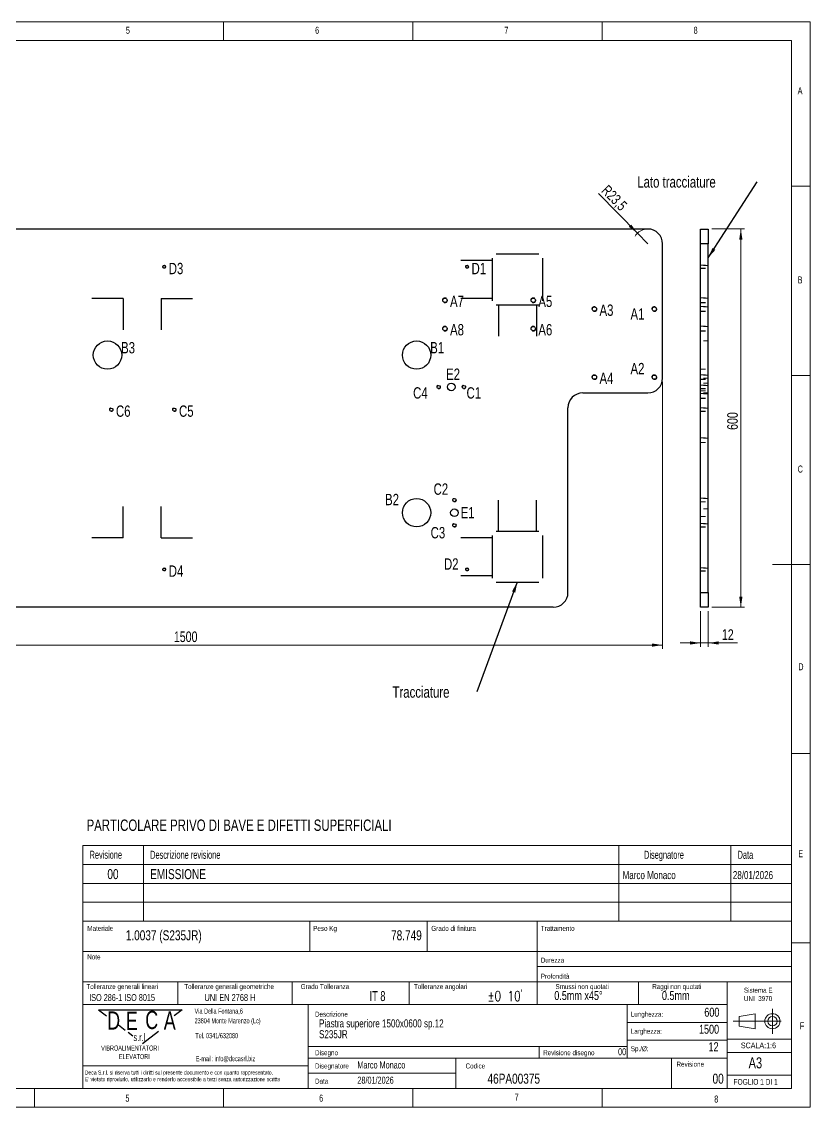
# Model space of a CAD drawing. Header units: millimetres. Extents: x 30 to 2490, y 30 to 1752.
# Drawn here: x 1240 to 2490, y 30 to 1752 of the extents above; entities that cross this region are included whole.
import ezdxf

# ---------------------------------------------------------------- set-up
doc = ezdxf.new("R2010")
doc.units = ezdxf.units.MM
doc.header["$LTSCALE"] = 6
doc.linetypes.add('CENTERX2', pattern=[20.32, 12.7, -2.54, 2.54, -2.54])
doc.linetypes.add('HIDDEN', pattern=[1.905, 1.27, -0.635])
doc.layers.add('FORMAT', color=7, linetype='Continuous')
doc.layers.add('TESTO', color=179, linetype='Continuous')
doc.styles.add('SLDTEXTSTYLE0', font='TXT', dxfattribs={"width": 0.75})
doc.styles.add('SLDTEXTSTYLE1', font='TXT', dxfattribs={"width": 0.75, "bigfont": 'bigfont'})
doc.styles.add('SLDTEXTSTYLE2', font='TXT', dxfattribs={"width": 0.6875})
doc.styles.add('SLDTEXTSTYLE3', font='TXT', dxfattribs={"width": 0.732984})
doc.styles.add('SLDTEXTSTYLE4', font='TXT', dxfattribs={"width": 0.643617})
doc.styles.add('SLDTEXTSTYLE5', font='TXT', dxfattribs={"width": 0.692308})
doc.styles.add('SLDTEXTSTYLE6', font='TXT', dxfattribs={"width": 0.605})
doc.dimstyles.new('SLDDIMSTYLE0', dxfattribs={"dimtxt": 16.8, "dimasz": 16.8, "dimexe": 0, "dimexo": 0.0625, "dimgap": 4.2, "dimtad": 1, "dimrnd": 1e-09, "dimzin": 12, "dimdsep": 46, "dimtxsty": 'SLDTEXTSTYLE0', "dimsah": 1, "dimcen": 0.09, "dimadec": 0, "dimazin": 3, "dimtfac": 1, "dimtofl": 0, "dimtmove": 0, "dimatfit": 3, "dimfxl": 1, "dimfrac": 2, "dimtolj": 1, "dimtzin": 12, "dimarcsym": 0})
doc.dimstyles.new('SLDDIMSTYLE1', dxfattribs={"dimtxt": 16.8, "dimasz": 16.8, "dimexe": 0, "dimexo": 0.0625, "dimgap": 4.2, "dimtad": 1, "dimdec": 1, "dimrnd": 1e-09, "dimzin": 12, "dimdsep": 46, "dimtxsty": 'SLDTEXTSTYLE0', "dimsah": 1, "dimcen": 0, "dimadec": 0, "dimazin": 3, "dimtfac": 1, "dimtdec": 1, "dimtofl": 0, "dimtmove": 0, "dimatfit": 3, "dimfxl": 1, "dimfrac": 2, "dimtolj": 1, "dimtzin": 12, "dimarcsym": 0})
doc.dimstyles.new('SLDDIMSTYLE2', dxfattribs={"dimtxt": 0.18, "dimasz": 16.8, "dimexe": 0, "dimexo": 0.0625, "dimgap": 0, "dimtad": 0, "dimtih": 1, "dimtoh": 1, "dimdec": 0, "dimrnd": 1e-09, "dimzin": 0, "dimdsep": 46, "dimtxsty": 'Standard', "dimsah": 1, "dimcen": 0.09, "dimadec": 0, "dimazin": 0, "dimtfac": 16.8, "dimtdec": 0, "dimtofl": 0, "dimtmove": 0, "dimatfit": 3, "dimfxl": 1, "dimfrac": 2, "dimtolj": 1, "dimtzin": 0, "dimarcsym": 0})
doc.dimstyles.new('SLDDIMSTYLE3', dxfattribs={"dimtxt": 16.8, "dimasz": 16.8, "dimexe": 0, "dimexo": 0.0625, "dimgap": 4.2, "dimtad": 1, "dimrnd": 1e-09, "dimzin": 12, "dimdsep": 46, "dimtxsty": 'SLDTEXTSTYLE0', "dimsah": 1, "dimcen": 0.09, "dimadec": 0, "dimazin": 3, "dimtfac": 1, "dimtmove": 0, "dimatfit": 0, "dimfxl": 1, "dimfrac": 2, "dimtolj": 1, "dimtzin": 12, "dimarcsym": 0})

# ---------------------------------------------------------------- blocks, each defined once
blk = doc.blocks.new('SW_NOTE_0')
at = {"color": 0, "linetype": 'Continuous', "lineweight": 0, "insert": (0, 232), "char_height": 180, "attachment_point": 1, "style": 'SLDTEXTSTYLE0'}
blk.add_mtext('PARTICOLARE PRIVO DI BAVE E DIFETTI SUPERFICIALI', dxfattribs=at)
blk = doc.blocks.new('Particolare privo di bave e dif.sup.')
at = {"color": 7, "linetype": 'Continuous', "lineweight": 0}
blk.add_blockref('SW_NOTE_0', (16, -12), dxfattribs=at)
blk = doc.blocks.new('_D')
at = {"color": 7, "linetype": 'Continuous', "lineweight": 0}
for p, q in [((2255.9, 1180.6), (2255.9, 757.2)), ((755.9, 840.6), (755.9, 757.2)), ((755.9, 763.2), (2255.9, 763.2))]:
    blk.add_line(p, q, dxfattribs=at)
at = {"color": 7, "linetype": 'Continuous', "lineweight": 18}
for points in [[(755.9, 763.2), (772.7, 760.6), (772.7, 765.7)], [(2255.9, 763.2), (2239.1, 765.7), (2239.1, 760.6)]]:
    blk.add_solid(points, dxfattribs=at)
at = {"color": 7, "linetype": 'Continuous', "lineweight": 18, "insert": (1481.1, 784.8), "char_height": 16.8, "attachment_point": 1, "style": 'SLDTEXTSTYLE0'}
blk.add_mtext('1500', dxfattribs=at)
blk = doc.blocks.new('_D_1')
at = {"color": 7, "linetype": 'Continuous', "lineweight": 0}
for q in [(2154.4, 1479.5), (2232.4, 1399.7)]:
    blk.add_line((2216, 1416.5), q, dxfattribs=at)
at = {"color": 7, "linetype": 'Continuous', "lineweight": 18}
blk.add_arc((2232.4, 1399.7), 23.5, 104.3403, 148.6592, dxfattribs=at)
blk.add_solid([(2216, 1416.5), (2206.1, 1430.3), (2202.4, 1426.7)], dxfattribs=at)
at = {"color": 7, "linetype": 'Continuous', "lineweight": 18, "insert": (2169.8, 1494.6), "char_height": 16.8, "attachment_point": 1, "rotation": 314.3189, "style": 'SLDTEXTSTYLE0'}
blk.add_mtext('R23,5', dxfattribs=at)
blk = doc.blocks.new('SW_NOTE_0_1')
at = {"color": 0, "linetype": 'Continuous', "lineweight": 0, "insert": (-133.9, 8.8), "char_height": 18, "attachment_point": 1, "style": 'SLDTEXTSTYLE0'}
blk.add_mtext('Tracciature', dxfattribs=at)
blk = doc.blocks.new('_D_2')
at = {"color": 7, "linetype": 'Continuous', "lineweight": 0}
for p, q in [((2316.2, 817.2), (2316.2, 760.5)), ((2328.2, 817.2), (2328.2, 760.5)), ((2316.2, 766.5), (2283.9, 766.5)), ((2328.2, 766.5), (2316.2, 766.5)), ((2328.2, 766.5), (2374.7, 766.5))]:
    blk.add_line(p, q, dxfattribs=at)
at = {"color": 7, "linetype": 'Continuous', "lineweight": 18}
for points in [[(2316.2, 766.5), (2299.4, 769.1), (2299.4, 764)], [(2328.2, 766.5), (2345, 764), (2345, 769.1)]]:
    blk.add_solid(points, dxfattribs=at)
at = {"color": 7, "linetype": 'Continuous', "lineweight": 18, "insert": (2349.9, 788.2), "char_height": 16.8, "attachment_point": 1, "style": 'SLDTEXTSTYLE0'}
blk.add_mtext('12', dxfattribs=at)
blk = doc.blocks.new('_D_3')
at = {"color": 7, "linetype": 'Continuous', "lineweight": 0}
for p, q in [((2334.2, 1423.2), (2385.9, 1423.2)), ((2379.9, 1423.2), (2379.9, 823.2)), ((2334.2, 823.2), (2385.9, 823.2))]:
    blk.add_line(p, q, dxfattribs=at)
at = {"color": 7, "linetype": 'Continuous', "lineweight": 18}
for points in [[(2379.9, 1423.2), (2377.3, 1406.4), (2382.5, 1406.4)], [(2379.9, 823.2), (2382.5, 840), (2377.3, 840)]]:
    blk.add_solid(points, dxfattribs=at)
at = {"color": 7, "linetype": 'Continuous', "lineweight": 18, "insert": (2358.3, 1104.5), "char_height": 16.8, "attachment_point": 1, "rotation": 90, "style": 'SLDTEXTSTYLE0'}
blk.add_mtext('600', dxfattribs=at)
blk = doc.blocks.new('SW_NOTE_0_2')
at = {"color": 0, "linetype": 'Continuous', "lineweight": 0, "insert": (-190.3, 8.7), "char_height": 18, "attachment_point": 1, "style": 'SLDTEXTSTYLE0'}
blk.add_mtext('Lato tracciature', dxfattribs=at)

msp = doc.modelspace()

# ---------------------------------------------------------------- linework, layer by layer
at = {"color": 7, "linetype": 'Continuous', "lineweight": 18}
for p, q in [((2490, 1752), (30, 1752)), ((1560, 1722), (1560, 1752)), ((1860, 1752), (1860, 1722)), ((2160, 1722), (2160, 1752)), ((2490, 30), (2490, 1752)), ((2460, 1722), (60, 1722)), ((2460, 1722), (2460, 60)), ((2490, 1491), (2460, 1491)), ((2460, 1191), (2490, 1191)), ((2490, 891), (2430, 891)), ((2460, 591), (2490, 591)), ((2459.999, 445.199), (1336.799, 445.199)), ((1336.799, 415.199), (1336.799, 445.199)), ((1336.799, 445.199), (2459.999, 445.199)), ((1432.799, 415.199), (1432.799, 445.199)), ((2186.47, 415.199), (2186.47, 445.199)), ((2363.999, 415.199), (2363.999, 445.199)), ((2459.999, 415.199), (2459.999, 445.199)), ((2459.999, 415.199), (2459.999, 445.199)), ((2459.999, 59.999), (2459.999, 445.164)), ((1336.799, 415.199), (2459.999, 415.199)), ((1336.799, 415.199), (1336.799, 325.199)), ((1432.799, 415.199), (1432.799, 325.199)), ((2186.47, 415.199), (2186.47, 325.199)), ((2363.999, 415.199), (2363.999, 325.199)), ((2459.999, 415.199), (2459.999, 325.199)), ((2459.999, 415.199), (2459.999, 325.199)), ((1336.799, 385.199), (2459.999, 385.199)), ((1336.799, 355.199), (2459.999, 355.199)), ((1336.799, 325.199), (2459.999, 325.199)), ((1336.814, 325.145), (1336.814, 59.945)), ((1336.814, 325.145), (2460.015, 325.145)), ((1696.814, 325.145), (1696.814, 277.145)), ((1882.814, 325.145), (1882.814, 277.145)), ((2056.814, 277.145), (2056.814, 325.145)), ((2459.999, 325.199), (2459.999, 59.999)), ((2460.015, 325.145), (2460.015, 59.945)), ((1336.814, 277.145), (2460.015, 277.145)), ((2056.814, 277.145), (2056.814, 229.14)), ((2460, 291), (2490, 291)), ((2056.814, 253.145), (2460.015, 253.145)), ((1336.814, 229.14), (2460.015, 229.14)), ((1487.213, 229.14), (1487.213, 193.145)), ((1668.398, 229.14), (1668.398, 193.145)), ((1854.278, 229.14), (1854.278, 193.145)), ((2056.912, 229.14), (2056.912, 193.145)), ((2217.683, 229.14), (2217.683, 193.145)), ((2358.014, 229.14), (2358.014, 59.945)), ((1336.814, 193.145), (1693.814, 193.145)), ((1693.814, 193.145), (1693.814, 59.945)), ((1693.814, 193.145), (2358.014, 193.145)), ((2199.799, 193.145), (2199.799, 164.745)), ((2402.864, 178.314), (2377.339, 173.814)), ((2377.339, 173.814), (2377.339, 158.814)), ((2402.864, 178.314), (2402.742, 154.314)), ((2199.799, 164.745), (2199.799, 136.345)), ((2199.799, 164.745), (2358.014, 164.745)), ((2402.742, 154.314), (2377.339, 158.814)), ((2358.014, 137.945), (2460.015, 137.945)), ((2358.015, 137.945), (2460.015, 137.945)), ((2358.015, 137.945), (2358.015, 59.945)), ((1693.814, 126.545), (2199.799, 126.545)), ((2060.394, 126.545), (2060.394, 107.945)), ((2199.799, 136.345), (2199.799, 107.945)), ((2199.799, 136.345), (2358.014, 136.345)), ((1693.814, 107.945), (2358.014, 107.945)), ((1927.939, 107.945), (1927.939, 59.945)), ((2269.851, 107.945), (2269.851, 59.945)), ((2358.015, 116.945), (2460.015, 116.945)), ((1336.814, 95.945), (1694.207, 95.945)), ((1927.939, 83.945), (1693.814, 83.945)), ((2358.015, 80.945), (2460.015, 80.945)), ((60, 60), (2460, 60)), ((1260, 30), (1260, 60)), ((1336.797, 59.999), (2459.999, 59.999)), ((1336.799, 59.999), (2459.999, 59.999)), ((1336.814, 59.945), (2460.015, 59.945)), ((1336.815, 59.945), (2460.015, 59.945)), ((1560, 30), (1560, 60)), ((1860, 30), (1860, 60)), ((2160, 30), (2160, 60)), ((30, 30), (2490, 30)), ((1336.8, 30), (1366.8, 30))]:
    msp.add_line(p, q, dxfattribs=at)
at = {"color": 7, "linetype": 'Continuous', "lineweight": 25}
for p, q in [((2232.41, 1423.159), (779.35, 1423.159)), ((2316.179, 1423.159), (2328.179, 1423.159)), ((2316.179, 1399.689), (2316.179, 1423.159)), ((2328.179, 1423.159), (2328.179, 1399.689)), ((2255.88, 1186.629), (2255.88, 1399.689)), ((2328.179, 1399.689), (2316.179, 1399.689)), ((2316.179, 846.629), (2316.179, 1399.689)), ((2328.179, 846.629), (2328.179, 1399.689)), ((2129.35, 1163.159), (2232.41, 1163.159)), ((2105.88, 846.629), (2105.88, 1139.689)), ((2316.179, 846.629), (2328.179, 846.629)), ((2316.179, 823.159), (2316.179, 846.629)), ((2328.179, 846.629), (2328.179, 823.159)), ((2082.41, 823.159), (779.35, 823.159)), ((2328.179, 823.159), (2316.179, 823.159))]:
    msp.add_line(p, q, dxfattribs=at)
at = {"color": 7, "linetype": 'HIDDEN', "lineweight": 18}
for p, q in [((2316.179, 1399.689), (2328.179, 1399.689)), ((2316.179, 1365.659), (2328.179, 1365.659)), ((2316.179, 1365.659), (2328.179, 1365.659)), ((2328.179, 1365.259), (2316.179, 1365.259)), ((2316.179, 1361.059), (2328.179, 1361.059)), ((2316.179, 1360.659), (2328.179, 1360.659)), ((2316.179, 1360.659), (2328.179, 1360.659)), ((2316.179, 1314.059), (2328.179, 1314.059)), ((2316.179, 1314.059), (2328.179, 1314.059)), ((2328.179, 1313.559), (2316.179, 1313.559)), ((2316.179, 1306.759), (2328.179, 1306.759)), ((2316.179, 1306.259), (2328.179, 1306.259)), ((2316.179, 1306.259), (2328.179, 1306.259)), ((2316.179, 1300.059), (2328.179, 1300.059)), ((2316.179, 1300.059), (2328.179, 1300.059)), ((2328.179, 1299.559), (2316.179, 1299.559)), ((2316.179, 1292.759), (2328.179, 1292.759)), ((2316.179, 1292.259), (2328.179, 1292.259)), ((2316.179, 1292.259), (2328.179, 1292.259)), ((2316.179, 1269.059), (2328.179, 1269.059)), ((2316.179, 1269.059), (2328.179, 1269.059)), ((2328.179, 1268.559), (2316.179, 1268.559)), ((2316.179, 1261.759), (2328.179, 1261.759)), ((2316.179, 1261.259), (2328.179, 1261.259)), ((2316.179, 1261.259), (2328.179, 1261.259)), ((2328.179, 1245.659), (2316.179, 1245.659)), ((2316.179, 1200.659), (2328.179, 1200.659)), ((2316.179, 1192.059), (2328.179, 1192.059)), ((2316.179, 1192.059), (2328.179, 1192.059)), ((2328.179, 1191.559), (2316.179, 1191.559)), ((2328.179, 1186.629), (2316.179, 1186.629)), ((2316.179, 1184.759), (2328.179, 1184.759)), ((2316.179, 1184.259), (2328.179, 1184.259)), ((2316.179, 1184.259), (2328.179, 1184.259)), ((2328.179, 1178.659), (2316.179, 1178.659)), ((2316.179, 1175.659), (2328.179, 1175.659)), ((2316.179, 1175.659), (2328.179, 1175.659)), ((2328.179, 1175.159), (2316.179, 1175.159)), ((2316.179, 1170.159), (2328.179, 1170.159)), ((2316.179, 1169.659), (2328.179, 1169.659)), ((2316.179, 1169.659), (2328.179, 1169.659)), ((2316.179, 1166.659), (2328.179, 1166.659)), ((2328.179, 1163.159), (2316.179, 1163.159)), ((2316.179, 1162.059), (2328.179, 1162.059)), ((2316.179, 1162.059), (2328.179, 1162.059)), ((2328.179, 1161.559), (2316.179, 1161.559)), ((2316.179, 1154.759), (2328.179, 1154.759)), ((2316.179, 1154.259), (2328.179, 1154.259)), ((2316.179, 1154.259), (2328.179, 1154.259)), ((2316.179, 1139.689), (2328.179, 1139.689)), ((2316.179, 1139.659), (2328.179, 1139.659)), ((2316.179, 1139.659), (2328.179, 1139.659)), ((2328.179, 1139.159), (2316.179, 1139.159)), ((2316.179, 1134.159), (2328.179, 1134.159)), ((2316.179, 1133.659), (2328.179, 1133.659)), ((2316.179, 1133.659), (2328.179, 1133.659)), ((2316.179, 1092.059), (2328.179, 1092.059)), ((2316.179, 1092.059), (2328.179, 1092.059)), ((2328.179, 1091.559), (2316.179, 1091.559)), ((2316.179, 1084.759), (2328.179, 1084.759)), ((2316.179, 1084.259), (2328.179, 1084.259)), ((2316.179, 1084.259), (2328.179, 1084.259)), ((2316.179, 996.159), (2328.179, 996.159)), ((2328.179, 995.659), (2316.179, 995.659)), ((2316.179, 990.659), (2328.179, 990.659)), ((2316.179, 990.159), (2328.179, 990.159)), ((2328.179, 979.159), (2316.179, 979.159)), ((2316.179, 967.159), (2328.179, 967.159)), ((2316.179, 956.159), (2328.179, 956.159)), ((2328.179, 955.659), (2316.179, 955.659)), ((2316.179, 950.659), (2328.179, 950.659)), ((2316.179, 950.159), (2328.179, 950.159)), ((2316.179, 885.659), (2328.179, 885.659)), ((2316.179, 885.659), (2328.179, 885.659)), ((2328.179, 885.259), (2316.179, 885.259)), ((2316.179, 881.059), (2328.179, 881.059)), ((2316.179, 880.659), (2328.179, 880.659)), ((2316.179, 880.659), (2328.179, 880.659)), ((2328.179, 846.629), (2316.179, 846.629))]:
    msp.add_line(p, q, dxfattribs=at)
at = {"color": 7, "linetype": 'Continuous'}
for p, q in [((2059.88, 1383.159), (1991.88, 1383.159)), ((1985.88, 1373.159), (1935.88, 1373.159)), ((1985.88, 1377.159), (1985.88, 1309.159)), ((2065.88, 1309.159), (2065.88, 1377.159)), ((1400.88, 1313.159), (1350.88, 1313.159)), ((1400.88, 1313.159), (1400.88, 1263.159)), ((1460.88, 1313.159), (1510.88, 1313.159)), ((1460.88, 1313.159), (1460.88, 1263.159)), ((1985.88, 1313.159), (1935.88, 1313.159)), ((1991.88, 1303.159), (2059.88, 1303.159)), ((1995.88, 1303.159), (1995.88, 1253.159)), ((2055.88, 1303.159), (2055.88, 1253.159)), ((1400.88, 933.159), (1400.88, 983.159)), ((1460.88, 933.159), (1460.88, 983.159)), ((1995.88, 943.159), (1995.88, 993.159)), ((2055.88, 943.159), (2055.88, 993.159)), ((1400.88, 933.159), (1350.88, 933.159)), ((1460.88, 933.159), (1510.88, 933.159)), ((1985.88, 933.159), (1935.88, 933.159)), ((1985.88, 937.159), (1985.88, 869.159)), ((2059.88, 943.159), (1991.88, 943.159)), ((2065.88, 869.159), (2065.88, 937.159)), ((1985.88, 873.159), (1935.88, 873.159)), ((1991.88, 863.159), (2059.88, 863.159))]:
    msp.add_line(p, q, dxfattribs=at)
at = {"color": 7, "linetype": 'CENTERX2', "lineweight": 18}
for p, q in [((2429.976, 185.998), (2429.976, 146.429)), ((2367.618, 166.486), (2448.604, 166.486))]:
    msp.add_line(p, q, dxfattribs=at)
at = {"color": 7, "linetype": 'Continuous', "lineweight": 25}
for centre, radius in [((1465.88, 1363.159), 2.1), ((1945.88, 1363.159), 2.1), ((1910.88, 1310.159), 3.4), ((2050.88, 1310.159), 3.4), ((2147.795, 1296.159), 3.4), ((2242.795, 1296.159), 3.4), ((1910.88, 1265.159), 3.4), ((2050.88, 1265.159), 3.4), ((1375.88, 1223.159), 22.5), ((1865.88, 1223.159), 22.5), ((2147.795, 1188.159), 3.4), ((2242.795, 1188.159), 3.4), ((1900.88, 1172.659), 2.5), ((1920.88, 1172.659), 6), ((1940.88, 1172.659), 2.5), ((1381.88, 1136.659), 2.5), ((1481.88, 1136.659), 2.5), ((1865.88, 973.159), 22.5), ((1925.88, 993.159), 2.5), ((1925.88, 973.159), 6), ((1925.88, 953.159), 2.5), ((1465.88, 883.159), 2.1), ((1945.88, 883.159), 2.1)]:
    msp.add_circle(centre, radius, dxfattribs=at)
at = {"color": 7, "linetype": 'Continuous', "lineweight": 18}
for radius in [12, 7.5]:
    msp.add_circle((2429.976, 166.486), radius, dxfattribs=at)
at = {"color": 7, "linetype": 'Continuous', "lineweight": 25}
for centre, start, end in [((2232.41, 1399.689), 0, 90), ((2232.41, 1186.629), 270, 0), ((2129.35, 1139.689), 90, 180), ((2082.41, 846.629), 270, 0)]:
    msp.add_arc(centre, 23.47, start, end, dxfattribs=at)
at = {"color": 7, "linetype": 'Continuous', "lineweight": 18}
for centre in [(1465.88, 1363.159), (1945.88, 1363.159), (1465.88, 883.159), (1945.88, 883.159)]:
    msp.add_arc(centre, 2.5, 255, 195, dxfattribs=at)
at = {"color": 7, "linetype": 'HIDDEN', "lineweight": 18}
for centre, radius in [((1910.88, 1310.159), 3.9), ((2050.88, 1310.159), 3.9), ((2147.795, 1296.159), 3.9), ((2242.795, 1296.159), 3.9), ((1910.88, 1265.159), 3.9), ((2050.88, 1265.159), 3.9), ((2147.795, 1188.159), 3.9), ((2242.795, 1188.159), 3.9), ((1900.88, 1172.659), 3), ((1940.88, 1172.659), 3), ((1381.88, 1136.659), 3), ((1481.88, 1136.659), 3), ((1925.88, 993.159), 3), ((1925.88, 953.159), 3)]:
    msp.add_arc(centre, radius, 255, 195, dxfattribs=at)
at = {"layer": 'TESTO'}
for p, q in [((1361.723, 184.793), (1494.149, 184.793)), ((1361.723, 184.793), (1374.181, 175.222)), ((1494.149, 184.793), (1481.582, 175.138)), ((1393.1, 160.689), (1403.942, 152.359)), ((1408.528, 148.908), (1415.856, 143.173)), ((1456.513, 150.095), (1431.327, 130.747))]:
    msp.add_line(p, q, dxfattribs=at)

# ---------------------------------------------------------------- block references
at = {"color": 7, "linetype": 'Continuous', "lineweight": 0}
for name, p in [('SW_NOTE_0_2', (2406.025, 1498.138)), ('SW_NOTE_0_1', (1961.65, 688.888))]:
    msp.add_blockref(name, p, dxfattribs=at)
at = {"color": 7, "linetype": 'Continuous', "xscale": 0.1, "yscale": 0.1, "zscale": 0.1}
msp.add_blockref('Particolare privo di bave e dif.sup.', (1341.188, 464.46), dxfattribs=at)

# ---------------------------------------------------------------- texts
at = {"color": 7, "linetype": 'Continuous', "lineweight": 0}
for s, insert, char_height, attachment_point, style in [('5', (1405, 1744.008), 11.113, 1, 'SLDTEXTSTYLE0'), ('6', (1705, 1744.008), 11.113, 1, 'SLDTEXTSTYLE0'), ('7', (2005, 1744.008), 11.113, 1, 'SLDTEXTSTYLE0'), ('8', (2305, 1744.008), 11.113, 1, 'SLDTEXTSTYLE0'), ('A', (2470, 1648.008), 11.113, 1, 'SLDTEXTSTYLE0'), ('D3', (1473.022, 1369.504), 18, 1, 'SLDTEXTSTYLE0'), ('D1', (1953.022, 1369.504), 18, 1, 'SLDTEXTSTYLE0'), ('B', (2470, 1348.008), 11.113, 1, 'SLDTEXTSTYLE0'), ('A7', (1918.941, 1317.424), 18, 1, 'SLDTEXTSTYLE0'), ('A5', (2058.941, 1317.424), 18, 1, 'SLDTEXTSTYLE0'), ('A3', (2155.856, 1303.424), 18, 1, 'SLDTEXTSTYLE0'), ('A1', (2204.986, 1297.308), 18, 1, 'SLDTEXTSTYLE0'), ('A8', (1918.941, 1272.424), 18, 1, 'SLDTEXTSTYLE0'), ('A6', (2058.941, 1272.424), 18, 1, 'SLDTEXTSTYLE0'), ('B3', (1397.447, 1243.929), 18, 1, 'SLDTEXTSTYLE0'), ('B1', (1887.447, 1243.929), 18, 1, 'SLDTEXTSTYLE0'), ('A2', (2204.986, 1210.714), 18, 1, 'SLDTEXTSTYLE0'), ('E2', (1912.641, 1201.844), 18, 1, 'SLDTEXTSTYLE0'), ('A4', (2155.856, 1195.424), 18, 1, 'SLDTEXTSTYLE0'), ('C4', (1860.367, 1172.161), 18, 1, 'SLDTEXTSTYLE0'), ('C1', (1945.066, 1172.161), 18, 1, 'SLDTEXTSTYLE0'), ('C6', (1389.305, 1143.287), 18, 1, 'SLDTEXTSTYLE0'), ('C5', (1489.305, 1143.287), 18, 1, 'SLDTEXTSTYLE0'), ('C', (2470, 1048.008), 11.113, 1, 'SLDTEXTSTYLE0'), ('C2', (1892.857, 1019.596), 18, 1, 'SLDTEXTSTYLE0'), ('B2', (1815.926, 1003.032), 18, 1, 'SLDTEXTSTYLE0'), ('E1', (1935.78, 982.262), 18, 1, 'SLDTEXTSTYLE0'), ('C3', (1888.181, 950.427), 18, 1, 'SLDTEXTSTYLE0'), ('D2', (1909.329, 900.774), 18, 1, 'SLDTEXTSTYLE0'), ('D4', (1473.022, 889.504), 18, 1, 'SLDTEXTSTYLE0'), ('D', (2471.011, 734.383), 11.113, 1, 'SLDTEXTSTYLE0'), ('Revisione', (1347.476, 436.972), 12.7, 1, 'SLDTEXTSTYLE6'), ('Descrizione revisione', (1443.488, 436.862), 12.7, 1, 'SLDTEXTSTYLE6'), ('Disegnatore', (2226.444, 436.862), 12.7, 1, 'SLDTEXTSTYLE6'), ('Data', (2374.756, 436.862), 12.7, 1, 'SLDTEXTSTYLE6'), ('E', (2471, 437.758), 11.113, 1, 'SLDTEXTSTYLE0'), ('00', (1375.723, 407.816), 15.875, 1, 'SLDTEXTSTYLE0'), ('EMISSIONE', (1443.488, 407.816), 15.875, 1, 'SLDTEXTSTYLE0'), ('Marco Monaco', (2192.468, 404.658), 12.7, 1, 'SLDTEXTSTYLE0'), ('28/01/2026', (2367.244, 404.658), 12.7, 1, 'SLDTEXTSTYLE0'), ('Materiale', (1343.908, 317.782), 7.9375, 1, 'SLDTEXTSTYLE0'), ('1.0037 (S235JR)', (1404.881, 310.762), 15.875, 1, 'SLDTEXTSTYLE0'), ('Peso Kg', (1702.031, 317.782), 7.9375, 1, 'SLDTEXTSTYLE0'), ('78.749', (1874.132, 310.762), 15.875, 3, 'SLDTEXTSTYLE0'), ('Grado di finitura', (1889.207, 317.782), 7.9375, 1, 'SLDTEXTSTYLE0'), ('Trattamento', (2062.814, 317.782), 7.9375, 1, 'SLDTEXTSTYLE0'), ('Note', (1343.908, 272.583), 7.9375, 1, 'SLDTEXTSTYLE0'), ('Durezza', (2062.76, 267.315), 7.9375, 1, 'SLDTEXTSTYLE0'), ('Profondità', (2062.76, 241.798), 7.9375, 1, 'SLDTEXTSTYLE0'), ('Tolleranze generali lineari', (1342.486, 225.462), 7.9375, 1, 'SLDTEXTSTYLE0'), ('Tolleranze generali geometriche', (1497.672, 225.462), 7.9375, 1, 'SLDTEXTSTYLE0'), ('Grado Tolleranza', (1682.232, 225.462), 7.9375, 1, 'SLDTEXTSTYLE0'), ('Tolleranze angolari', (1861.757, 225.462), 7.9375, 1, 'SLDTEXTSTYLE0'), ('Smussi non quotati', (2086.115, 225.462), 7.9375, 1, 'SLDTEXTSTYLE0'), ('Raggi non quotati', (2239.491, 225.462), 7.9375, 1, 'SLDTEXTSTYLE0'), ('ISO 286-1 ISO 8015', (1346.871, 209.621), 11.1125, 1, 'SLDTEXTSTYLE0'), ('UNI EN 2768 H', (1529.56, 209.621), 11.1125, 1, 'SLDTEXTSTYLE5'), ('IT 8', (1791.361, 214.358), 15.875, 1, 'SLDTEXTSTYLE2'), ('±0 10’', (1978.342, 214.358), 15.875, 1, 'SLDTEXTSTYLE1'), ('0.5mm x45°', (2084.185, 214.428), 14.2875, 1, 'SLDTEXTSTYLE0'), ('0.5mm', (2254.833, 214.428), 14.2875, 1, 'SLDTEXTSTYLE0'), ('Sistema E^JUNI  3970', (2384.843, 219.681), 7.9375, 1, 'SLDTEXTSTYLE0'), ('Descrizione', (1704.857, 181.623), 7.9375, 1, 'SLDTEXTSTYLE0'), ('Lunghezza:', (2205.418, 181.623), 7.9375, 1, 'SLDTEXTSTYLE0'), ('600', (2345.905, 187.939), 14.2875, 3, 'SLDTEXTSTYLE0'), ('Piastra superiore 1500x0600 sp.12', (1711.278, 169.43), 12.7, 1, 'SLDTEXTSTYLE0'), ('Larghezza:', (2205.513, 154.619), 7.9375, 1, 'SLDTEXTSTYLE0'), ('1500', (2345.459, 160.935), 14.2875, 3, 'SLDTEXTSTYLE0'), ('F', (2473.404, 164.751), 11.113, 1, 'SLDTEXTSTYLE0'), ('S235JR', (1711.278, 152.253), 12.7, 1, 'SLDTEXTSTYLE0'), ('Disegno', (1704.857, 120.495), 7.9375, 1, 'SLDTEXTSTYLE0'), ('Revisione disegno', (2066.616, 120.495), 7.9375, 1, 'SLDTEXTSTYLE0'), ('00', (2198.15, 123.653), 11.1125, 3, 'SLDTEXTSTYLE0'), ('Sp./Ø:', (2205.513, 126.854), 7.9375, 1, 'SLDTEXTSTYLE0'), ('12', (2344.609, 133.17), 14.2875, 3, 'SLDTEXTSTYLE0'), ('SCALA:1:6', (2379.918, 132.663), 9, 1, 'SLDTEXTSTYLE0'), ('A3', (2392.247, 109.178), 17.4625, 1, 'SLDTEXTSTYLE0'), ("Deca S.r.l. si riserva tutti i diritti sul presente documento e con quanto rappresentato.^JE' vietato riprodurlo, utilizzarlo e renderlo accessibile a terzi senza autorizzazione scritta", (1340.063, 88.297), 6.35, 1, 'SLDTEXTSTYLE0'), ('Disegnatore', (1704.857, 99.521), 7.9375, 1, 'SLDTEXTSTYLE0'), ('Marco Monaco', (1772.031, 102.679), 11.1125, 1, 'SLDTEXTSTYLE0'), ('Codice', (1943.629, 99.521), 7.9375, 1, 'SLDTEXTSTYLE0'), ('Revisione', (2277.914, 102.351), 7.9375, 1, 'SLDTEXTSTYLE0'), ('Data', (1704.857, 75.409), 7.9375, 1, 'SLDTEXTSTYLE0'), ('28/01/2026', (1772.031, 78.567), 11.1125, 1, 'SLDTEXTSTYLE0'), ('46PA00375', (1978.342, 83.304), 15.875, 1, 'SLDTEXTSTYLE0'), ('00', (2352.799, 83.304), 15.875, 3, 'SLDTEXTSTYLE0'), ('FOGLIO 1 DI 1', (2368.355, 74.852), 9, 1, 'SLDTEXTSTYLE5'), ('5', (1404.321, 49.94), 11.113, 1, 'SLDTEXTSTYLE0'), ('6', (1711.409, 50.045), 11.113, 1, 'SLDTEXTSTYLE0'), ('7', (2021.339, 51.498), 11.113, 1, 'SLDTEXTSTYLE0'), ('8', (2337.772, 48.642), 11.113, 1, 'SLDTEXTSTYLE0')]:
    msp.add_mtext(s, dxfattribs=dict(at, insert=insert, char_height=char_height, attachment_point=attachment_point, style=style))
at = {"layer": 'FORMAT', "char_height": 8.1, "attachment_point": 1, "style": 'SLDTEXTSTYLE4'}
for s, insert in [('Via Della Fontana,6', (1513.968, 186.658)), ('23804 Monte Marenzo (Lc)', (1513.968, 171.299)), ('Tel. 0341/632080', (1515.174, 147.7)), ('VIBROALIMENTATORI', (1365.827, 127.986)), ('ELEVATORI', (1393.969, 114.534)), ('E-mail: info@decasrl.biz', (1515.952, 111.198))]:
    msp.add_mtext(s, dxfattribs=dict(at, insert=insert))
at = {"layer": 'TESTO', "attachment_point": 1, "style": 'SLDTEXTSTYLE3'}
for s, insert, char_height in [('D', (1375.471, 182.076), 28.8), ('E', (1404.881, 181.439), 28.8), ('C', (1435.774, 182.916), 28.8), ('A', (1465.16, 182.076), 28.8), ('s.r.l.', (1417.096, 147.022), 12)]:
    msp.add_mtext(s, dxfattribs=dict(at, insert=insert, char_height=char_height))

# ---------------------------------------------------------------- dimensions: what is measured, and where the dimension line sits
at = {"color": 7, "linetype": 'Continuous', "lineweight": 18}
dim = msp.add_radius_dim(center=(2232.41, 1399.689), mpoint=(2216.013, 1416.481), dimstyle='SLDDIMSTYLE1', dxfattribs=at)
dim.commit()
dim.dimension.update_dxf_attribs({"geometry": '_D_1', "text_midpoint": (2173.641, 1459.873), "dimtype": 164})
dim = msp.add_linear_dim(base=(2379.922, 823.159), p1=(2328.179, 1423.159), p2=(2328.179, 823.159), angle=90, dimstyle='SLDDIMSTYLE0', dxfattribs=at)
dim.commit()
dim.dimension.update_dxf_attribs({"geometry": '_D_3', "text_midpoint": (2379.922, 1123.159), "dimtype": 160})
for base, p1, p2, dimstyle, picture, middle in [((2255.88, 763.159), (755.88, 846.629), (2255.88, 1186.629), 'SLDDIMSTYLE0', '_D', (1505.88, 763.159)), ((2316.179, 766.538), (2328.179, 823.159), (2316.179, 823.159), 'SLDDIMSTYLE3', '_D_2', (2362.315, 766.538))]:
    dim = msp.add_linear_dim(base=base, p1=p1, p2=p2, dimstyle=dimstyle, dxfattribs=at)
    dim.commit()
    dim.dimension.update_dxf_attribs({"geometry": picture, "text_midpoint": middle, "dimtype": 160})

# ---------------------------------------------------------------- leaders
at = {"color": 7, "linetype": 'Continuous', "lineweight": 0}
for points in [[(2328.179, 1377.529), (2406.025, 1498.138)], [(2025.537, 863.159), (1961.65, 688.888)]]:
    msp.add_leader(points, dimstyle='SLDDIMSTYLE2', dxfattribs=at)

doc.saveas('drawing.dxf')
